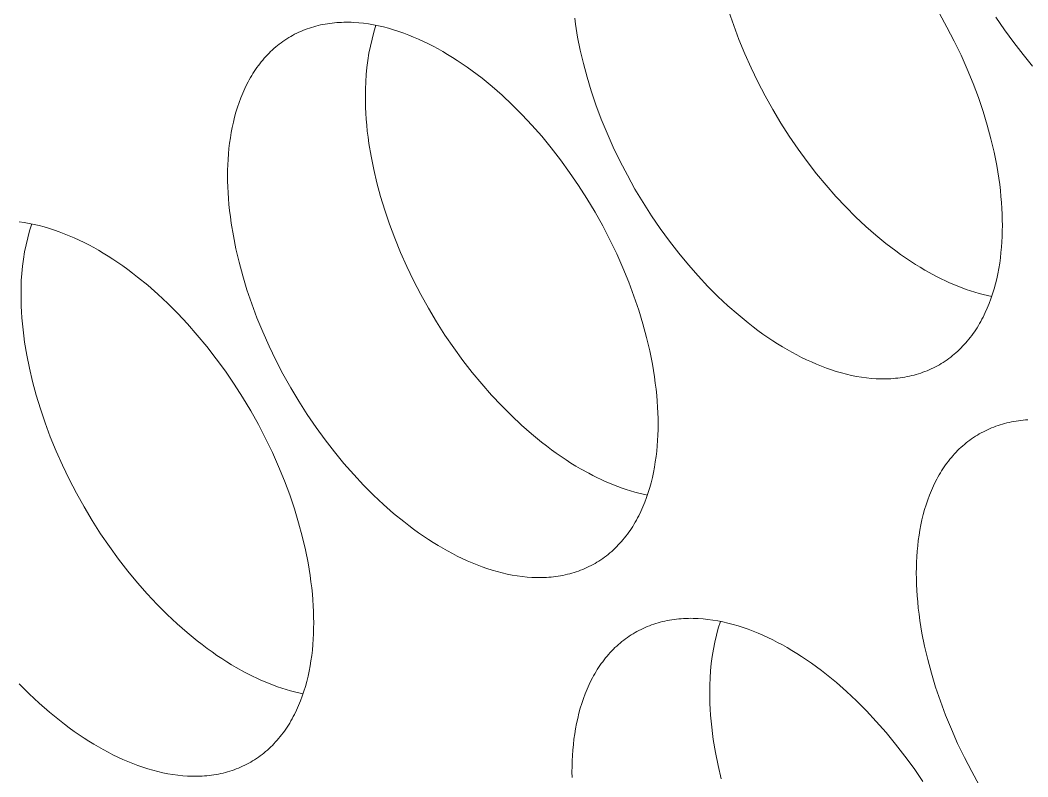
# Model space of a CAD drawing. Header units: millimetres. Extents: x 8434 to 10928, y 788 to 2545.
# Drawn here: x 10700.11 to 10717.69, y 2493.36 to 2506.56 of the extents above; entities that cross this region are included whole.
import ezdxf

# ---------------------------------------------------------------- set-up
doc = ezdxf.new("R2010")
doc.units = ezdxf.units.MM
doc.layers.add('ZANO_R', color=7, linetype='Continuous', lineweight=0)

msp = doc.modelspace()

# ---------------------------------------------------------------- linework, layer by layer
at = {"layer": 'ZANO_R'}
for p, q in [((10712.475, 2506.713), (10712.558, 2506.469)), ((10716.144, 2506.68), (10716.277, 2506.44)), ((10705.194, 2506.436), (10705.232, 2506.448)), ((10705.232, 2506.448), (10705.271, 2506.459)), ((10705.271, 2506.459), (10705.31, 2506.469)), ((10705.31, 2506.469), (10705.35, 2506.478)), ((10705.35, 2506.478), (10705.39, 2506.486)), ((10705.39, 2506.486), (10705.43, 2506.494)), ((10705.43, 2506.494), (10705.47, 2506.5)), ((10705.47, 2506.5), (10705.511, 2506.506)), ((10705.511, 2506.506), (10705.552, 2506.512)), ((10705.552, 2506.512), (10705.593, 2506.516)), ((10705.593, 2506.516), (10705.634, 2506.519)), ((10705.634, 2506.519), (10705.676, 2506.522)), ((10705.676, 2506.522), (10705.718, 2506.524)), ((10705.718, 2506.524), (10705.76, 2506.525)), ((10705.76, 2506.525), (10705.802, 2506.526)), ((10705.802, 2506.526), (10705.844, 2506.526)), ((10705.844, 2506.526), (10705.887, 2506.525)), ((10705.887, 2506.525), (10705.93, 2506.523)), ((10705.93, 2506.523), (10706.016, 2506.517)), ((10706.016, 2506.517), (10706.102, 2506.508)), ((10706.102, 2506.508), (10706.189, 2506.496)), ((10706.189, 2506.496), (10706.276, 2506.481)), ((10706.276, 2506.481), (10706.363, 2506.464)), ((10706.318, 2506.473), (10706.282, 2506.353)), ((10706.363, 2506.464), (10706.451, 2506.443)), ((10709.799, 2506.49), (10709.784, 2506.599)), ((10709.835, 2506.267), (10709.799, 2506.49)), ((10712.558, 2506.469), (10712.649, 2506.223)), ((10717.283, 2506.391), (10717.129, 2506.616)), ((10704.796, 2506.257), (10704.83, 2506.277)), ((10704.83, 2506.277), (10704.864, 2506.297)), ((10704.864, 2506.297), (10704.899, 2506.315)), ((10704.899, 2506.315), (10704.935, 2506.333)), ((10704.935, 2506.333), (10704.971, 2506.35)), ((10704.971, 2506.35), (10705.007, 2506.367)), ((10705.007, 2506.367), (10705.043, 2506.382)), ((10705.043, 2506.382), (10705.081, 2506.397)), ((10705.081, 2506.397), (10705.118, 2506.411)), ((10705.118, 2506.411), (10705.156, 2506.424)), ((10705.156, 2506.424), (10705.194, 2506.436)), ((10706.282, 2506.353), (10706.249, 2506.231)), ((10706.451, 2506.443), (10706.539, 2506.42)), ((10706.539, 2506.42), (10706.626, 2506.395)), ((10706.626, 2506.395), (10706.714, 2506.367)), ((10706.714, 2506.367), (10706.801, 2506.336)), ((10706.801, 2506.336), (10706.888, 2506.303)), ((10706.888, 2506.303), (10706.974, 2506.268)), ((10716.277, 2506.44), (10716.404, 2506.197)), ((10717.441, 2506.173), (10717.283, 2506.391)), ((10704.57, 2506.094), (10704.601, 2506.12)), ((10704.601, 2506.12), (10704.632, 2506.145)), ((10704.632, 2506.145), (10704.664, 2506.169)), ((10704.664, 2506.169), (10704.696, 2506.192)), ((10704.696, 2506.192), (10704.729, 2506.214)), ((10704.729, 2506.214), (10704.762, 2506.236)), ((10704.762, 2506.236), (10704.796, 2506.257)), ((10706.221, 2506.109), (10706.196, 2505.985)), ((10706.249, 2506.231), (10706.221, 2506.109)), ((10706.974, 2506.268), (10707.061, 2506.231)), ((10707.061, 2506.231), (10707.147, 2506.192)), ((10707.147, 2506.192), (10707.232, 2506.15)), ((10707.232, 2506.15), (10707.316, 2506.107)), ((10707.316, 2506.107), (10707.401, 2506.061)), ((10709.881, 2506.038), (10709.835, 2506.267)), ((10712.649, 2506.223), (10712.75, 2505.977)), ((10716.404, 2506.197), (10716.522, 2505.952)), ((10717.604, 2505.962), (10717.441, 2506.173)), ((10704.369, 2505.897), (10704.396, 2505.927)), ((10704.396, 2505.927), (10704.424, 2505.957)), ((10704.424, 2505.957), (10704.452, 2505.986)), ((10704.452, 2505.986), (10704.48, 2506.014)), ((10704.48, 2506.014), (10704.51, 2506.041)), ((10704.51, 2506.041), (10704.539, 2506.068)), ((10704.539, 2506.068), (10704.57, 2506.094)), ((10706.196, 2505.985), (10706.175, 2505.861)), ((10707.401, 2506.061), (10707.484, 2506.014)), ((10707.484, 2506.014), (10707.567, 2505.965)), ((10707.567, 2505.965), (10707.651, 2505.913)), ((10709.936, 2505.805), (10709.881, 2506.038)), ((10712.75, 2505.977), (10712.86, 2505.73)), ((10716.522, 2505.952), (10716.631, 2505.705)), ((10717.771, 2505.76), (10717.604, 2505.962)), ((10704.241, 2505.736), (10704.266, 2505.769)), ((10704.266, 2505.769), (10704.291, 2505.802)), ((10704.291, 2505.802), (10704.316, 2505.834)), ((10704.316, 2505.834), (10704.342, 2505.866)), ((10704.342, 2505.866), (10704.369, 2505.897)), ((10706.175, 2505.861), (10706.159, 2505.737)), ((10707.651, 2505.913), (10707.736, 2505.859)), ((10707.736, 2505.859), (10707.821, 2505.802)), ((10707.821, 2505.802), (10707.907, 2505.742)), ((10710, 2505.567), (10709.936, 2505.805)), ((10704.128, 2505.559), (10704.15, 2505.596)), ((10704.15, 2505.596), (10704.172, 2505.632)), ((10704.172, 2505.632), (10704.194, 2505.667)), ((10704.194, 2505.667), (10704.218, 2505.702)), ((10704.218, 2505.702), (10704.241, 2505.736)), ((10706.146, 2505.611), (10706.138, 2505.486)), ((10706.159, 2505.737), (10706.146, 2505.611)), ((10707.907, 2505.742), (10707.993, 2505.68)), ((10707.993, 2505.68), (10708.08, 2505.615)), ((10708.08, 2505.615), (10708.167, 2505.548)), ((10712.86, 2505.73), (10712.978, 2505.485)), ((10716.631, 2505.705), (10716.732, 2505.459)), ((10704.029, 2505.37), (10704.067, 2505.447)), ((10704.067, 2505.447), (10704.087, 2505.485)), ((10704.087, 2505.485), (10704.107, 2505.523)), ((10704.107, 2505.523), (10704.128, 2505.559)), ((10706.138, 2505.486), (10706.133, 2505.36)), ((10708.167, 2505.548), (10708.342, 2505.404)), ((10708.342, 2505.404), (10708.517, 2505.251)), ((10710.073, 2505.326), (10710, 2505.567)), ((10712.978, 2505.485), (10713.104, 2505.242)), ((10716.732, 2505.459), (10716.824, 2505.213)), ((10703.961, 2505.209), (10703.994, 2505.291)), ((10703.994, 2505.291), (10704.029, 2505.37)), ((10706.133, 2505.36), (10706.133, 2505.234)), ((10706.133, 2505.234), (10706.134, 2505.138)), ((10708.517, 2505.251), (10708.692, 2505.087)), ((10710.155, 2505.082), (10710.073, 2505.326)), ((10713.104, 2505.242), (10713.238, 2505.002)), ((10703.875, 2504.956), (10703.901, 2505.042)), ((10703.901, 2505.042), (10703.93, 2505.127)), ((10703.93, 2505.127), (10703.961, 2505.209)), ((10706.134, 2505.138), (10706.136, 2505.039)), ((10708.692, 2505.087), (10708.866, 2504.912)), ((10710.247, 2504.836), (10710.155, 2505.082)), ((10716.824, 2505.213), (10716.906, 2504.969)), ((10703.83, 2504.78), (10703.851, 2504.869)), ((10703.851, 2504.869), (10703.875, 2504.956)), ((10706.136, 2505.039), (10706.141, 2504.938)), ((10706.141, 2504.938), (10706.148, 2504.836)), ((10708.866, 2504.912), (10709.038, 2504.728)), ((10713.238, 2505.002), (10713.379, 2504.766)), ((10716.906, 2504.969), (10716.98, 2504.728)), ((10703.793, 2504.6), (10703.81, 2504.691)), ((10703.81, 2504.691), (10703.83, 2504.78)), ((10706.148, 2504.836), (10706.157, 2504.732)), ((10706.157, 2504.732), (10706.167, 2504.626)), ((10709.038, 2504.728), (10709.208, 2504.535)), ((10710.348, 2504.59), (10710.247, 2504.836)), ((10713.379, 2504.766), (10713.526, 2504.536)), ((10716.98, 2504.728), (10717.044, 2504.49)), ((10703.778, 2504.508), (10703.793, 2504.6)), ((10706.167, 2504.626), (10706.18, 2504.519)), ((10706.18, 2504.519), (10706.195, 2504.41)), ((10709.208, 2504.535), (10709.375, 2504.332)), ((10710.457, 2504.343), (10710.348, 2504.59)), ((10713.526, 2504.536), (10713.679, 2504.311)), ((10703.754, 2504.322), (10703.765, 2504.415)), ((10703.765, 2504.415), (10703.778, 2504.508)), ((10706.195, 2504.41), (10706.232, 2504.187)), ((10710.575, 2504.098), (10710.457, 2504.343)), ((10717.044, 2504.49), (10717.098, 2504.257)), ((10703.739, 2504.133), (10703.746, 2504.228)), ((10703.746, 2504.228), (10703.754, 2504.322)), ((10706.232, 2504.187), (10706.278, 2503.958)), ((10709.375, 2504.332), (10709.538, 2504.122)), ((10713.679, 2504.311), (10713.838, 2504.093)), ((10717.098, 2504.257), (10717.144, 2504.028)), ((10703.731, 2503.943), (10703.734, 2504.038)), ((10703.734, 2504.038), (10703.739, 2504.133)), ((10709.538, 2504.122), (10709.696, 2503.904)), ((10710.702, 2503.855), (10710.575, 2504.098)), ((10713.838, 2504.093), (10714.001, 2503.882)), ((10717.144, 2504.028), (10717.18, 2503.805)), ((10703.73, 2503.847), (10703.731, 2503.943)), ((10703.731, 2503.751), (10703.73, 2503.847)), ((10706.278, 2503.958), (10706.332, 2503.725)), ((10709.696, 2503.904), (10709.85, 2503.679)), ((10710.835, 2503.615), (10710.702, 2503.855)), ((10714.001, 2503.882), (10714.168, 2503.68)), ((10703.734, 2503.652), (10703.731, 2503.751)), ((10703.739, 2503.551), (10703.734, 2503.652)), ((10706.332, 2503.725), (10706.396, 2503.487)), ((10709.85, 2503.679), (10709.997, 2503.448)), ((10714.168, 2503.68), (10714.338, 2503.486)), ((10717.18, 2503.805), (10717.196, 2503.696)), ((10717.196, 2503.696), (10717.208, 2503.588)), ((10703.746, 2503.449), (10703.739, 2503.551)), ((10706.396, 2503.487), (10706.47, 2503.245)), ((10710.976, 2503.379), (10710.835, 2503.615)), ((10714.338, 2503.486), (10714.51, 2503.302)), ((10717.208, 2503.588), (10717.219, 2503.483)), ((10717.219, 2503.483), (10717.228, 2503.378)), ((10703.754, 2503.345), (10703.746, 2503.449)), ((10703.765, 2503.239), (10703.754, 2503.345)), ((10709.997, 2503.448), (10710.138, 2503.212)), ((10711.124, 2503.148), (10710.976, 2503.379)), ((10714.51, 2503.302), (10714.684, 2503.128)), ((10717.228, 2503.378), (10717.235, 2503.276)), ((10703.778, 2503.132), (10703.765, 2503.239)), ((10703.793, 2503.022), (10703.778, 2503.132)), ((10706.47, 2503.245), (10706.552, 2503.002)), ((10710.138, 2503.212), (10710.272, 2502.973)), ((10711.277, 2502.924), (10711.124, 2503.148)), ((10714.684, 2503.128), (10714.859, 2502.964)), ((10717.235, 2503.276), (10717.239, 2503.176)), ((10717.239, 2503.176), (10717.242, 2503.077)), ((10700.097, 2503.04), (10700.183, 2503.029)), ((10700.183, 2503.029), (10700.271, 2503.014)), ((10700.271, 2503.014), (10700.358, 2502.996)), ((10700.313, 2503.006), (10700.276, 2502.885)), ((10700.358, 2502.996), (10700.445, 2502.976)), ((10700.445, 2502.976), (10700.533, 2502.953)), ((10700.533, 2502.953), (10700.621, 2502.928)), ((10703.83, 2502.8), (10703.793, 2503.022)), ((10706.552, 2503.002), (10706.644, 2502.756)), ((10710.272, 2502.973), (10710.398, 2502.729)), ((10714.859, 2502.964), (10715.034, 2502.81)), ((10717.242, 2503.077), (10717.243, 2502.98)), ((10717.243, 2502.98), (10717.242, 2502.885)), ((10700.244, 2502.764), (10700.215, 2502.641)), ((10700.276, 2502.885), (10700.244, 2502.764)), ((10700.621, 2502.928), (10700.708, 2502.899)), ((10700.708, 2502.899), (10700.795, 2502.869)), ((10700.795, 2502.869), (10700.882, 2502.836)), ((10700.882, 2502.836), (10700.969, 2502.801)), ((10700.969, 2502.801), (10701.055, 2502.764)), ((10701.055, 2502.764), (10701.141, 2502.724)), ((10703.875, 2502.571), (10703.83, 2502.8)), ((10711.436, 2502.706), (10711.277, 2502.924)), ((10715.034, 2502.81), (10715.209, 2502.667)), ((10717.239, 2502.789), (10717.235, 2502.694)), ((10717.242, 2502.885), (10717.239, 2502.789)), ((10700.215, 2502.641), (10700.19, 2502.518)), ((10701.141, 2502.724), (10701.226, 2502.683)), ((10701.226, 2502.683), (10701.311, 2502.639)), ((10701.311, 2502.639), (10701.395, 2502.594)), ((10701.395, 2502.594), (10701.478, 2502.547)), ((10706.644, 2502.756), (10706.745, 2502.509)), ((10710.398, 2502.729), (10710.516, 2502.484)), ((10711.599, 2502.495), (10711.436, 2502.706)), ((10715.209, 2502.667), (10715.296, 2502.599)), ((10715.296, 2502.599), (10715.383, 2502.534)), ((10717.228, 2502.6), (10717.219, 2502.506)), ((10717.235, 2502.694), (10717.228, 2502.6)), ((10700.19, 2502.518), (10700.17, 2502.394)), ((10701.478, 2502.547), (10701.562, 2502.498)), ((10701.562, 2502.498), (10701.646, 2502.446)), ((10701.646, 2502.446), (10701.73, 2502.392)), ((10703.93, 2502.337), (10703.875, 2502.571)), ((10706.745, 2502.509), (10706.854, 2502.263)), ((10710.516, 2502.484), (10710.626, 2502.238)), ((10711.766, 2502.293), (10711.599, 2502.495)), ((10715.383, 2502.534), (10715.469, 2502.472)), ((10715.469, 2502.472), (10715.555, 2502.413)), ((10715.555, 2502.413), (10715.64, 2502.356)), ((10717.208, 2502.412), (10717.196, 2502.32)), ((10717.219, 2502.506), (10717.208, 2502.412)), ((10700.153, 2502.269), (10700.14, 2502.144)), ((10700.17, 2502.394), (10700.153, 2502.269)), ((10701.73, 2502.392), (10701.816, 2502.335)), ((10701.816, 2502.335), (10701.901, 2502.275)), ((10701.901, 2502.275), (10701.988, 2502.213)), ((10703.994, 2502.1), (10703.93, 2502.337)), ((10706.854, 2502.263), (10706.972, 2502.018)), ((10710.626, 2502.238), (10710.726, 2501.991)), ((10711.936, 2502.099), (10711.766, 2502.293)), ((10715.64, 2502.356), (10715.725, 2502.301)), ((10715.725, 2502.301), (10715.809, 2502.249)), ((10715.809, 2502.249), (10715.892, 2502.2)), ((10717.196, 2502.32), (10717.181, 2502.228)), ((10700.14, 2502.144), (10700.132, 2502.019)), ((10701.988, 2502.213), (10702.074, 2502.148)), ((10702.074, 2502.148), (10702.161, 2502.08)), ((10702.161, 2502.08), (10702.336, 2501.937)), ((10704.067, 2501.858), (10703.994, 2502.1)), ((10712.108, 2501.915), (10711.936, 2502.099)), ((10715.892, 2502.2), (10716.033, 2502.122)), ((10716.033, 2502.122), (10716.105, 2502.085)), ((10716.105, 2502.085), (10716.176, 2502.049)), ((10717.163, 2502.137), (10717.144, 2502.047)), ((10717.181, 2502.228), (10717.163, 2502.137)), ((10700.128, 2501.893), (10700.127, 2501.767)), ((10700.132, 2502.019), (10700.128, 2501.893)), ((10702.336, 2501.937), (10702.511, 2501.783)), ((10706.972, 2502.018), (10707.098, 2501.775)), ((10710.726, 2501.991), (10710.818, 2501.746)), ((10712.282, 2501.741), (10712.108, 2501.915)), ((10716.176, 2502.049), (10716.249, 2502.014)), ((10716.249, 2502.014), (10716.321, 2501.981)), ((10716.321, 2501.981), (10716.394, 2501.949)), ((10716.394, 2501.949), (10716.467, 2501.919)), ((10716.467, 2501.919), (10716.541, 2501.891)), ((10716.541, 2501.891), (10716.614, 2501.864)), ((10717.122, 2501.959), (10717.098, 2501.871)), ((10717.144, 2502.047), (10717.122, 2501.959)), ((10700.127, 2501.767), (10700.128, 2501.67)), ((10702.511, 2501.783), (10702.686, 2501.619)), ((10704.15, 2501.614), (10704.067, 2501.858)), ((10707.098, 2501.775), (10707.232, 2501.535)), ((10710.818, 2501.746), (10710.901, 2501.502)), ((10712.457, 2501.577), (10712.282, 2501.741)), ((10716.614, 2501.864), (10716.688, 2501.839)), ((10716.688, 2501.839), (10716.762, 2501.816)), ((10716.762, 2501.816), (10716.836, 2501.795)), ((10716.836, 2501.795), (10716.91, 2501.775)), ((10716.91, 2501.775), (10716.984, 2501.757)), ((10716.984, 2501.757), (10717.058, 2501.742)), ((10717.072, 2501.785), (10717.044, 2501.701)), ((10717.098, 2501.871), (10717.072, 2501.785)), ((10700.128, 2501.67), (10700.131, 2501.572)), ((10700.131, 2501.572), (10700.136, 2501.471)), ((10702.686, 2501.619), (10702.86, 2501.445)), ((10704.242, 2501.369), (10704.15, 2501.614)), ((10707.232, 2501.535), (10707.373, 2501.299)), ((10712.632, 2501.423), (10712.457, 2501.577)), ((10716.98, 2501.537), (10716.944, 2501.458)), ((10717.013, 2501.618), (10716.98, 2501.537)), ((10717.044, 2501.701), (10717.013, 2501.618)), ((10700.136, 2501.471), (10700.142, 2501.369)), ((10700.142, 2501.369), (10700.151, 2501.265)), ((10702.86, 2501.445), (10703.032, 2501.261)), ((10704.342, 2501.122), (10704.242, 2501.369)), ((10710.901, 2501.502), (10710.974, 2501.261)), ((10712.807, 2501.28), (10712.632, 2501.423)), ((10716.906, 2501.38), (10716.887, 2501.342)), ((10716.944, 2501.458), (10716.906, 2501.38)), ((10700.151, 2501.265), (10700.162, 2501.159)), ((10703.032, 2501.261), (10703.202, 2501.067)), ((10707.373, 2501.299), (10707.521, 2501.068)), ((10710.974, 2501.261), (10711.038, 2501.023)), ((10712.894, 2501.212), (10712.807, 2501.28)), ((10712.98, 2501.147), (10712.894, 2501.212)), ((10716.802, 2501.196), (10716.779, 2501.161)), ((10716.824, 2501.232), (10716.802, 2501.196)), ((10716.845, 2501.268), (10716.824, 2501.232)), ((10716.866, 2501.305), (10716.845, 2501.268)), ((10716.887, 2501.342), (10716.866, 2501.305)), ((10700.162, 2501.159), (10700.175, 2501.051)), ((10700.175, 2501.051), (10700.19, 2500.942)), ((10703.202, 2501.067), (10703.369, 2500.865)), ((10704.452, 2500.876), (10704.342, 2501.122)), ((10707.521, 2501.068), (10707.674, 2500.843)), ((10711.038, 2501.023), (10711.093, 2500.789)), ((10713.067, 2501.085), (10712.98, 2501.147)), ((10713.152, 2501.025), (10713.067, 2501.085)), ((10713.238, 2500.968), (10713.152, 2501.025)), ((10716.683, 2501.026), (10716.657, 2500.993)), ((10716.708, 2501.058), (10716.683, 2501.026)), ((10716.732, 2501.092), (10716.708, 2501.058)), ((10716.756, 2501.126), (10716.732, 2501.092)), ((10716.779, 2501.161), (10716.756, 2501.126)), ((10700.19, 2500.942), (10700.226, 2500.719)), ((10703.369, 2500.865), (10703.532, 2500.655)), ((10704.57, 2500.631), (10704.452, 2500.876)), ((10707.674, 2500.843), (10707.832, 2500.625)), ((10713.322, 2500.914), (10713.238, 2500.968)), ((10713.406, 2500.862), (10713.322, 2500.914)), ((10713.49, 2500.813), (10713.406, 2500.862)), ((10716.522, 2500.842), (10716.493, 2500.814)), ((10716.55, 2500.871), (10716.522, 2500.842)), ((10716.578, 2500.901), (10716.55, 2500.871)), ((10716.605, 2500.931), (10716.578, 2500.901)), ((10716.631, 2500.962), (10716.605, 2500.931)), ((10716.657, 2500.993), (10716.631, 2500.962)), ((10700.226, 2500.719), (10700.272, 2500.491)), ((10703.532, 2500.655), (10703.691, 2500.437)), ((10711.093, 2500.789), (10711.138, 2500.561)), ((10713.573, 2500.766), (10713.49, 2500.813)), ((10713.657, 2500.721), (10713.573, 2500.766)), ((10713.742, 2500.677), (10713.657, 2500.721)), ((10713.827, 2500.636), (10713.742, 2500.677)), ((10716.31, 2500.659), (10716.278, 2500.636)), ((10716.342, 2500.683), (10716.31, 2500.659)), ((10716.373, 2500.708), (10716.342, 2500.683)), ((10716.404, 2500.733), (10716.373, 2500.708)), ((10716.434, 2500.759), (10716.404, 2500.733)), ((10716.464, 2500.786), (10716.434, 2500.759)), ((10716.493, 2500.814), (10716.464, 2500.786)), ((10700.272, 2500.491), (10700.327, 2500.257)), ((10704.696, 2500.388), (10704.57, 2500.631)), ((10707.832, 2500.625), (10707.996, 2500.415)), ((10711.138, 2500.561), (10711.175, 2500.338)), ((10713.913, 2500.597), (10713.827, 2500.636)), ((10713.999, 2500.559), (10713.913, 2500.597)), ((10714.086, 2500.524), (10713.999, 2500.559)), ((10714.173, 2500.491), (10714.086, 2500.524)), ((10714.26, 2500.461), (10714.173, 2500.491)), ((10716.003, 2500.477), (10715.967, 2500.461)), ((10716.039, 2500.494), (10716.003, 2500.477)), ((10716.074, 2500.512), (10716.039, 2500.494)), ((10716.109, 2500.531), (10716.074, 2500.512)), ((10716.144, 2500.55), (10716.109, 2500.531)), ((10716.178, 2500.57), (10716.144, 2500.55)), ((10716.212, 2500.591), (10716.178, 2500.57)), ((10716.245, 2500.613), (10716.212, 2500.591)), ((10716.278, 2500.636), (10716.245, 2500.613)), ((10703.691, 2500.437), (10703.844, 2500.212)), ((10704.83, 2500.148), (10704.696, 2500.388)), ((10707.996, 2500.415), (10708.162, 2500.213)), ((10711.175, 2500.338), (10711.19, 2500.229)), ((10714.347, 2500.433), (10714.26, 2500.461)), ((10714.435, 2500.407), (10714.347, 2500.433)), ((10714.523, 2500.384), (10714.435, 2500.407)), ((10714.61, 2500.364), (10714.523, 2500.384)), ((10714.697, 2500.346), (10714.61, 2500.364)), ((10714.785, 2500.332), (10714.697, 2500.346)), ((10714.871, 2500.32), (10714.785, 2500.332)), ((10714.958, 2500.311), (10714.871, 2500.32)), ((10715.044, 2500.305), (10714.958, 2500.311)), ((10715.086, 2500.303), (10715.044, 2500.305)), ((10715.129, 2500.302), (10715.086, 2500.303)), ((10715.171, 2500.302), (10715.129, 2500.302)), ((10715.214, 2500.302), (10715.171, 2500.302)), ((10715.256, 2500.303), (10715.214, 2500.302)), ((10715.298, 2500.305), (10715.256, 2500.303)), ((10715.339, 2500.308), (10715.298, 2500.305)), ((10715.381, 2500.312), (10715.339, 2500.308)), ((10715.422, 2500.316), (10715.381, 2500.312)), ((10715.463, 2500.321), (10715.422, 2500.316)), ((10715.503, 2500.327), (10715.463, 2500.321)), ((10715.544, 2500.334), (10715.503, 2500.327)), ((10715.584, 2500.341), (10715.544, 2500.334)), ((10715.624, 2500.35), (10715.584, 2500.341)), ((10715.663, 2500.359), (10715.624, 2500.35)), ((10715.702, 2500.369), (10715.663, 2500.359)), ((10715.741, 2500.38), (10715.702, 2500.369)), ((10715.78, 2500.391), (10715.741, 2500.38)), ((10715.818, 2500.403), (10715.78, 2500.391)), ((10715.856, 2500.417), (10715.818, 2500.403)), ((10715.893, 2500.431), (10715.856, 2500.417)), ((10715.93, 2500.445), (10715.893, 2500.431)), ((10715.967, 2500.461), (10715.93, 2500.445)), ((10700.327, 2500.257), (10700.391, 2500.019)), ((10703.844, 2500.212), (10703.992, 2499.981)), ((10704.971, 2499.912), (10704.83, 2500.148)), ((10708.162, 2500.213), (10708.332, 2500.019)), ((10711.19, 2500.229), (10711.203, 2500.121)), ((10711.203, 2500.121), (10711.214, 2500.015)), ((10700.391, 2500.019), (10700.464, 2499.778)), ((10703.992, 2499.981), (10704.133, 2499.745)), ((10708.332, 2500.019), (10708.505, 2499.835)), ((10711.214, 2500.015), (10711.222, 2499.911)), ((10700.464, 2499.778), (10700.547, 2499.534)), ((10705.118, 2499.681), (10704.971, 2499.912)), ((10708.505, 2499.835), (10708.679, 2499.661)), ((10711.222, 2499.911), (10711.229, 2499.809)), ((10711.229, 2499.809), (10711.234, 2499.708)), ((10704.133, 2499.745), (10704.266, 2499.505)), ((10705.272, 2499.456), (10705.118, 2499.681)), ((10708.679, 2499.661), (10708.854, 2499.497)), ((10711.234, 2499.708), (10711.237, 2499.61)), ((10711.237, 2499.61), (10711.238, 2499.513)), ((10700.547, 2499.534), (10700.638, 2499.289)), ((10704.266, 2499.505), (10704.392, 2499.262)), ((10705.43, 2499.238), (10705.272, 2499.456)), ((10708.854, 2499.497), (10709.029, 2499.343)), ((10711.238, 2499.513), (10711.237, 2499.417)), ((10716.982, 2499.416), (10717.018, 2499.432)), ((10717.018, 2499.432), (10717.055, 2499.447)), ((10717.055, 2499.447), (10717.092, 2499.462)), ((10717.092, 2499.462), (10717.13, 2499.476)), ((10717.13, 2499.476), (10717.167, 2499.489)), ((10717.167, 2499.489), (10717.206, 2499.502)), ((10717.206, 2499.502), (10717.244, 2499.513)), ((10717.244, 2499.513), (10717.283, 2499.524)), ((10717.283, 2499.524), (10717.322, 2499.534)), ((10717.322, 2499.534), (10717.362, 2499.543)), ((10717.362, 2499.543), (10717.401, 2499.551)), ((10717.401, 2499.551), (10717.441, 2499.559)), ((10717.441, 2499.559), (10717.482, 2499.566)), ((10717.482, 2499.566), (10717.522, 2499.572)), ((10717.522, 2499.572), (10717.563, 2499.577)), ((10717.563, 2499.577), (10717.605, 2499.581)), ((10717.605, 2499.581), (10717.646, 2499.585)), ((10717.646, 2499.585), (10717.688, 2499.587)), ((10700.638, 2499.289), (10700.739, 2499.042)), ((10704.392, 2499.262), (10704.511, 2499.017)), ((10709.029, 2499.343), (10709.203, 2499.2)), ((10711.234, 2499.322), (10711.229, 2499.227)), ((10711.237, 2499.417), (10711.234, 2499.322)), ((10716.675, 2499.234), (10716.707, 2499.257)), ((10716.707, 2499.257), (10716.74, 2499.279)), ((10716.74, 2499.279), (10716.773, 2499.301)), ((10716.773, 2499.301), (10716.807, 2499.322)), ((10716.807, 2499.322), (10716.841, 2499.342)), ((10716.841, 2499.342), (10716.876, 2499.362)), ((10716.876, 2499.362), (10716.911, 2499.38)), ((10716.911, 2499.38), (10716.946, 2499.398)), ((10716.946, 2499.398), (10716.982, 2499.416)), ((10705.593, 2499.028), (10705.43, 2499.238)), ((10709.203, 2499.2), (10709.29, 2499.132)), ((10709.29, 2499.132), (10709.377, 2499.067)), ((10709.377, 2499.067), (10709.463, 2499.005)), ((10711.222, 2499.132), (10711.214, 2499.038)), ((10711.229, 2499.227), (10711.222, 2499.132)), ((10716.463, 2499.051), (10716.492, 2499.079)), ((10716.492, 2499.079), (10716.521, 2499.106)), ((10716.521, 2499.106), (10716.551, 2499.133)), ((10716.551, 2499.133), (10716.581, 2499.16)), ((10716.581, 2499.16), (10716.612, 2499.185)), ((10716.612, 2499.185), (10716.643, 2499.21)), ((10716.643, 2499.21), (10716.675, 2499.234)), ((10700.739, 2499.042), (10700.849, 2498.796)), ((10704.511, 2499.017), (10704.62, 2498.771)), ((10705.76, 2498.825), (10705.593, 2499.028)), ((10709.463, 2499.005), (10709.549, 2498.945)), ((10709.549, 2498.945), (10709.634, 2498.888)), ((10711.203, 2498.945), (10711.19, 2498.852)), ((10711.214, 2499.038), (10711.203, 2498.945)), ((10716.302, 2498.867), (10716.328, 2498.899)), ((10716.328, 2498.899), (10716.354, 2498.931)), ((10716.354, 2498.931), (10716.38, 2498.962)), ((10716.38, 2498.962), (10716.407, 2498.992)), ((10716.407, 2498.992), (10716.435, 2499.022)), ((10716.435, 2499.022), (10716.463, 2499.051)), ((10700.849, 2498.796), (10700.967, 2498.551)), ((10704.62, 2498.771), (10704.721, 2498.524)), ((10705.93, 2498.632), (10705.76, 2498.825)), ((10709.634, 2498.888), (10709.719, 2498.834)), ((10709.719, 2498.834), (10709.803, 2498.782)), ((10709.803, 2498.782), (10709.886, 2498.733)), ((10709.886, 2498.733), (10710.028, 2498.655)), ((10711.175, 2498.76), (10711.158, 2498.67)), ((10711.19, 2498.852), (10711.175, 2498.76)), ((10716.183, 2498.697), (10716.206, 2498.732)), ((10716.206, 2498.732), (10716.229, 2498.767)), ((10716.229, 2498.767), (10716.253, 2498.801)), ((10716.253, 2498.801), (10716.277, 2498.834)), ((10716.277, 2498.834), (10716.302, 2498.867)), ((10700.967, 2498.551), (10701.093, 2498.307)), ((10706.102, 2498.448), (10705.93, 2498.632)), ((10710.028, 2498.655), (10710.099, 2498.617)), ((10710.099, 2498.617), (10710.171, 2498.581)), ((10710.171, 2498.581), (10710.243, 2498.547)), ((10710.243, 2498.547), (10710.316, 2498.514)), ((10711.138, 2498.58), (10711.117, 2498.491)), ((10711.158, 2498.67), (10711.138, 2498.58)), ((10716.079, 2498.512), (10716.098, 2498.55)), ((10716.098, 2498.55), (10716.119, 2498.588)), ((10716.119, 2498.588), (10716.14, 2498.625)), ((10716.14, 2498.625), (10716.161, 2498.661)), ((10716.161, 2498.661), (10716.183, 2498.697)), ((10704.721, 2498.524), (10704.813, 2498.278)), ((10706.276, 2498.274), (10706.102, 2498.448)), ((10710.316, 2498.514), (10710.388, 2498.482)), ((10710.388, 2498.482), (10710.462, 2498.452)), ((10710.462, 2498.452), (10710.535, 2498.424)), ((10710.535, 2498.424), (10710.609, 2498.397)), ((10710.609, 2498.397), (10710.682, 2498.372)), ((10710.682, 2498.372), (10710.756, 2498.349)), ((10711.093, 2498.404), (10711.067, 2498.318)), ((10711.117, 2498.491), (10711.093, 2498.404)), ((10716.005, 2498.356), (10716.041, 2498.435)), ((10716.041, 2498.435), (10716.079, 2498.512)), ((10701.093, 2498.307), (10701.227, 2498.068)), ((10704.813, 2498.278), (10704.895, 2498.034)), ((10706.451, 2498.109), (10706.276, 2498.274)), ((10710.756, 2498.349), (10710.83, 2498.327)), ((10710.83, 2498.327), (10710.904, 2498.308)), ((10710.904, 2498.308), (10710.978, 2498.29)), ((10710.978, 2498.29), (10711.052, 2498.274)), ((10711.038, 2498.234), (10711.007, 2498.151)), ((10711.067, 2498.318), (10711.038, 2498.234)), ((10715.913, 2498.107), (10715.942, 2498.192)), ((10715.942, 2498.192), (10715.972, 2498.274)), ((10715.972, 2498.274), (10716.005, 2498.356)), ((10701.227, 2498.068), (10701.368, 2497.832)), ((10704.895, 2498.034), (10704.968, 2497.793)), ((10706.626, 2497.956), (10706.451, 2498.109)), ((10710.974, 2498.07), (10710.939, 2497.99)), ((10711.007, 2498.151), (10710.974, 2498.07)), ((10715.863, 2497.934), (10715.887, 2498.021)), ((10715.887, 2498.021), (10715.913, 2498.107)), ((10706.801, 2497.813), (10706.626, 2497.956)), ((10710.861, 2497.838), (10710.84, 2497.801)), ((10710.881, 2497.875), (10710.861, 2497.838)), ((10710.901, 2497.913), (10710.881, 2497.875)), ((10710.939, 2497.99), (10710.901, 2497.913)), ((10715.822, 2497.756), (10715.841, 2497.845)), ((10715.841, 2497.845), (10715.863, 2497.934)), ((10701.368, 2497.832), (10701.515, 2497.601)), ((10704.968, 2497.793), (10705.032, 2497.555)), ((10706.888, 2497.745), (10706.801, 2497.813)), ((10706.975, 2497.68), (10706.888, 2497.745)), ((10707.061, 2497.618), (10706.975, 2497.68)), ((10710.774, 2497.693), (10710.75, 2497.659)), ((10710.796, 2497.729), (10710.774, 2497.693)), ((10710.818, 2497.764), (10710.796, 2497.729)), ((10710.84, 2497.801), (10710.818, 2497.764)), ((10715.79, 2497.573), (10715.805, 2497.665)), ((10715.805, 2497.665), (10715.822, 2497.756)), ((10701.515, 2497.601), (10701.668, 2497.376)), ((10705.032, 2497.555), (10705.087, 2497.322)), ((10707.147, 2497.558), (10707.061, 2497.618)), ((10707.232, 2497.501), (10707.147, 2497.558)), ((10707.317, 2497.447), (10707.232, 2497.501)), ((10710.626, 2497.494), (10710.599, 2497.464)), ((10710.652, 2497.526), (10710.626, 2497.494)), ((10710.677, 2497.558), (10710.652, 2497.526)), ((10710.702, 2497.591), (10710.677, 2497.558)), ((10710.727, 2497.625), (10710.702, 2497.591)), ((10710.75, 2497.659), (10710.727, 2497.625)), ((10715.777, 2497.48), (10715.79, 2497.573)), ((10701.668, 2497.376), (10701.827, 2497.158)), ((10705.087, 2497.322), (10705.133, 2497.093)), ((10707.401, 2497.395), (10707.317, 2497.447)), ((10707.484, 2497.346), (10707.401, 2497.395)), ((10707.567, 2497.299), (10707.484, 2497.346)), ((10710.458, 2497.319), (10710.429, 2497.292)), ((10710.488, 2497.346), (10710.458, 2497.319)), ((10710.516, 2497.375), (10710.488, 2497.346)), ((10710.544, 2497.404), (10710.516, 2497.375)), ((10710.572, 2497.433), (10710.544, 2497.404)), ((10710.599, 2497.464), (10710.572, 2497.433)), ((10715.757, 2497.293), (10715.766, 2497.387)), ((10715.766, 2497.387), (10715.777, 2497.48)), ((10701.827, 2497.158), (10701.99, 2496.948)), ((10707.651, 2497.254), (10707.567, 2497.299)), ((10707.736, 2497.21), (10707.651, 2497.254)), ((10707.821, 2497.169), (10707.736, 2497.21)), ((10707.907, 2497.129), (10707.821, 2497.169)), ((10710.239, 2497.146), (10710.206, 2497.124)), ((10710.272, 2497.168), (10710.239, 2497.146)), ((10710.304, 2497.192), (10710.272, 2497.168)), ((10710.336, 2497.216), (10710.304, 2497.192)), ((10710.367, 2497.24), (10710.336, 2497.216)), ((10710.398, 2497.266), (10710.367, 2497.24)), ((10710.429, 2497.292), (10710.398, 2497.266)), ((10715.746, 2497.103), (10715.75, 2497.198)), ((10715.75, 2497.198), (10715.757, 2497.293)), ((10705.133, 2497.093), (10705.169, 2496.87)), ((10707.993, 2497.092), (10707.907, 2497.129)), ((10708.08, 2497.057), (10707.993, 2497.092)), ((10708.167, 2497.024), (10708.08, 2497.057)), ((10708.254, 2496.993), (10708.167, 2497.024)), ((10708.342, 2496.965), (10708.254, 2496.993)), ((10708.429, 2496.94), (10708.342, 2496.965)), ((10709.887, 2496.963), (10709.85, 2496.949)), ((10709.924, 2496.978), (10709.887, 2496.963)), ((10709.961, 2496.993), (10709.924, 2496.978)), ((10709.997, 2497.01), (10709.961, 2496.993)), ((10710.033, 2497.027), (10709.997, 2497.01)), ((10710.069, 2497.045), (10710.033, 2497.027)), ((10710.104, 2497.063), (10710.069, 2497.045)), ((10710.138, 2497.083), (10710.104, 2497.063)), ((10710.172, 2497.103), (10710.138, 2497.083)), ((10710.206, 2497.124), (10710.172, 2497.103)), ((10715.742, 2496.912), (10715.743, 2497.008)), ((10715.743, 2497.008), (10715.746, 2497.103)), ((10701.99, 2496.948), (10702.157, 2496.745)), ((10705.169, 2496.87), (10705.184, 2496.761)), ((10708.517, 2496.917), (10708.429, 2496.94)), ((10708.604, 2496.897), (10708.517, 2496.917)), ((10708.692, 2496.879), (10708.604, 2496.897)), ((10708.779, 2496.864), (10708.692, 2496.879)), ((10708.866, 2496.852), (10708.779, 2496.864)), ((10708.952, 2496.844), (10708.866, 2496.852)), ((10709.038, 2496.838), (10708.952, 2496.844)), ((10709.081, 2496.836), (10709.038, 2496.838)), ((10709.123, 2496.835), (10709.081, 2496.836)), ((10709.166, 2496.834), (10709.123, 2496.835)), ((10709.208, 2496.835), (10709.166, 2496.834)), ((10709.25, 2496.836), (10709.208, 2496.835)), ((10709.292, 2496.838), (10709.25, 2496.836)), ((10709.334, 2496.841), (10709.292, 2496.838)), ((10709.375, 2496.844), (10709.334, 2496.841)), ((10709.416, 2496.849), (10709.375, 2496.844)), ((10709.457, 2496.854), (10709.416, 2496.849)), ((10709.498, 2496.86), (10709.457, 2496.854)), ((10709.538, 2496.866), (10709.498, 2496.86)), ((10709.578, 2496.874), (10709.538, 2496.866)), ((10709.618, 2496.882), (10709.578, 2496.874)), ((10709.658, 2496.892), (10709.618, 2496.882)), ((10709.697, 2496.901), (10709.658, 2496.892)), ((10709.736, 2496.912), (10709.697, 2496.901)), ((10709.774, 2496.924), (10709.736, 2496.912)), ((10709.812, 2496.936), (10709.774, 2496.924)), ((10709.85, 2496.949), (10709.812, 2496.936)), ((10715.743, 2496.816), (10715.742, 2496.912)), ((10715.746, 2496.717), (10715.743, 2496.816)), ((10702.157, 2496.745), (10702.327, 2496.552)), ((10705.184, 2496.761), (10705.197, 2496.654)), ((10705.197, 2496.654), (10705.208, 2496.548)), ((10715.75, 2496.616), (10715.746, 2496.717)), ((10715.757, 2496.514), (10715.75, 2496.616)), ((10702.327, 2496.552), (10702.499, 2496.368)), ((10705.208, 2496.548), (10705.217, 2496.444)), ((10705.217, 2496.444), (10705.224, 2496.342)), ((10715.766, 2496.41), (10715.757, 2496.514)), ((10702.499, 2496.368), (10702.673, 2496.193)), ((10705.224, 2496.342), (10705.228, 2496.241)), ((10715.777, 2496.304), (10715.766, 2496.41)), ((10715.79, 2496.197), (10715.777, 2496.304)), ((10702.673, 2496.193), (10702.848, 2496.029)), ((10705.228, 2496.241), (10705.231, 2496.142)), ((10705.231, 2496.142), (10705.232, 2496.046)), ((10711.356, 2496.076), (10711.396, 2496.084)), ((10711.396, 2496.084), (10711.436, 2496.092)), ((10711.436, 2496.092), (10711.476, 2496.098)), ((10711.476, 2496.098), (10711.517, 2496.104)), ((10711.517, 2496.104), (10711.558, 2496.109)), ((10711.558, 2496.109), (10711.599, 2496.114)), ((10711.599, 2496.114), (10711.64, 2496.117)), ((10711.64, 2496.117), (10711.682, 2496.12)), ((10711.682, 2496.12), (10711.724, 2496.122)), ((10711.724, 2496.122), (10711.766, 2496.123)), ((10711.766, 2496.123), (10711.808, 2496.124)), ((10711.808, 2496.124), (10711.851, 2496.123)), ((10711.851, 2496.123), (10711.893, 2496.122)), ((10711.893, 2496.122), (10711.936, 2496.12)), ((10711.936, 2496.12), (10712.022, 2496.114)), ((10712.022, 2496.114), (10712.108, 2496.106)), ((10712.108, 2496.106), (10712.195, 2496.094)), ((10712.195, 2496.094), (10712.282, 2496.079)), ((10712.282, 2496.079), (10712.37, 2496.061)), ((10715.805, 2496.088), (10715.79, 2496.197)), ((10715.841, 2495.865), (10715.805, 2496.088)), ((10702.848, 2496.029), (10703.023, 2495.876)), ((10705.231, 2495.95), (10705.228, 2495.855)), ((10705.232, 2496.046), (10705.231, 2495.95)), ((10710.87, 2495.895), (10710.905, 2495.913)), ((10710.905, 2495.913), (10710.941, 2495.931)), ((10710.941, 2495.931), (10710.977, 2495.948)), ((10710.977, 2495.948), (10711.013, 2495.965)), ((10711.013, 2495.965), (10711.05, 2495.98)), ((10711.05, 2495.98), (10711.087, 2495.995)), ((10711.087, 2495.995), (10711.124, 2496.009)), ((10711.124, 2496.009), (10711.162, 2496.022)), ((10711.162, 2496.022), (10711.2, 2496.034)), ((10711.2, 2496.034), (10711.238, 2496.046)), ((10711.238, 2496.046), (10711.277, 2496.057)), ((10711.277, 2496.057), (10711.317, 2496.066)), ((10711.317, 2496.066), (10711.356, 2496.076)), ((10712.288, 2495.95), (10712.255, 2495.829)), ((10712.324, 2496.071), (10712.288, 2495.95)), ((10712.37, 2496.061), (10712.457, 2496.041)), ((10712.457, 2496.041), (10712.545, 2496.018)), ((10712.545, 2496.018), (10712.632, 2495.993)), ((10712.632, 2495.993), (10712.72, 2495.965)), ((10712.72, 2495.965), (10712.807, 2495.934)), ((10712.807, 2495.934), (10712.894, 2495.901)), ((10703.023, 2495.876), (10703.198, 2495.732)), ((10703.198, 2495.732), (10703.285, 2495.665)), ((10705.224, 2495.76), (10705.217, 2495.665)), ((10705.228, 2495.855), (10705.224, 2495.76)), ((10710.607, 2495.718), (10710.638, 2495.742)), ((10710.638, 2495.742), (10710.67, 2495.766)), ((10710.67, 2495.766), (10710.702, 2495.79)), ((10710.702, 2495.79), (10710.735, 2495.812)), ((10710.735, 2495.812), (10710.768, 2495.834)), ((10710.768, 2495.834), (10710.802, 2495.855)), ((10710.802, 2495.855), (10710.836, 2495.875)), ((10710.836, 2495.875), (10710.87, 2495.895)), ((10712.255, 2495.829), (10712.227, 2495.706)), ((10712.894, 2495.901), (10712.981, 2495.866)), ((10712.981, 2495.866), (10713.067, 2495.829)), ((10713.067, 2495.829), (10713.153, 2495.789)), ((10713.153, 2495.789), (10713.238, 2495.748)), ((10713.238, 2495.748), (10713.323, 2495.704)), ((10715.887, 2495.636), (10715.841, 2495.865)), ((10703.285, 2495.665), (10703.372, 2495.6)), ((10703.372, 2495.6), (10703.458, 2495.538)), ((10705.208, 2495.571), (10705.197, 2495.478)), ((10705.217, 2495.665), (10705.208, 2495.571)), ((10710.402, 2495.525), (10710.43, 2495.554)), ((10710.43, 2495.554), (10710.458, 2495.583)), ((10710.458, 2495.583), (10710.486, 2495.612)), ((10710.486, 2495.612), (10710.516, 2495.639)), ((10710.516, 2495.639), (10710.546, 2495.666)), ((10710.546, 2495.666), (10710.576, 2495.692)), ((10710.576, 2495.692), (10710.607, 2495.718)), ((10712.202, 2495.583), (10712.181, 2495.459)), ((10712.227, 2495.706), (10712.202, 2495.583)), ((10713.323, 2495.704), (10713.407, 2495.659)), ((10713.407, 2495.659), (10713.49, 2495.612)), ((10713.49, 2495.612), (10713.573, 2495.563)), ((10713.573, 2495.563), (10713.657, 2495.511)), ((10715.942, 2495.403), (10715.887, 2495.636)), ((10703.458, 2495.538), (10703.544, 2495.478)), ((10703.544, 2495.478), (10703.629, 2495.421)), ((10703.629, 2495.421), (10703.714, 2495.367)), ((10705.184, 2495.385), (10705.169, 2495.293)), ((10705.197, 2495.478), (10705.184, 2495.385)), ((10710.272, 2495.367), (10710.297, 2495.4)), ((10710.297, 2495.4), (10710.322, 2495.432)), ((10710.322, 2495.432), (10710.348, 2495.464)), ((10710.348, 2495.464), (10710.375, 2495.494)), ((10710.375, 2495.494), (10710.402, 2495.525)), ((10712.181, 2495.459), (10712.165, 2495.334)), ((10713.657, 2495.511), (10713.742, 2495.457)), ((10713.742, 2495.457), (10713.827, 2495.4)), ((10713.827, 2495.4), (10713.913, 2495.34)), ((10716.006, 2495.165), (10715.942, 2495.403)), ((10703.714, 2495.367), (10703.798, 2495.315)), ((10703.798, 2495.315), (10703.881, 2495.266)), ((10703.881, 2495.266), (10704.022, 2495.187)), ((10705.152, 2495.202), (10705.133, 2495.113)), ((10705.169, 2495.293), (10705.152, 2495.202)), ((10710.156, 2495.194), (10710.178, 2495.229)), ((10710.178, 2495.229), (10710.2, 2495.265)), ((10710.2, 2495.265), (10710.224, 2495.299)), ((10710.224, 2495.299), (10710.247, 2495.333)), ((10710.247, 2495.333), (10710.272, 2495.367)), ((10712.152, 2495.209), (10712.144, 2495.084)), ((10712.165, 2495.334), (10712.152, 2495.209)), ((10713.913, 2495.34), (10713.999, 2495.278)), ((10713.999, 2495.278), (10714.086, 2495.213)), ((10714.086, 2495.213), (10714.173, 2495.145)), ((10704.022, 2495.187), (10704.093, 2495.15)), ((10704.093, 2495.15), (10704.165, 2495.114)), ((10704.165, 2495.114), (10704.237, 2495.079)), ((10704.237, 2495.079), (10704.31, 2495.046)), ((10704.31, 2495.046), (10704.383, 2495.015)), ((10705.111, 2495.024), (10705.087, 2494.937)), ((10705.133, 2495.113), (10705.111, 2495.024)), ((10710.035, 2494.968), (10710.073, 2495.045)), ((10710.073, 2495.045), (10710.093, 2495.083)), ((10710.093, 2495.083), (10710.113, 2495.12)), ((10710.113, 2495.12), (10710.134, 2495.157)), ((10710.134, 2495.157), (10710.156, 2495.194)), ((10712.144, 2495.084), (10712.139, 2494.958)), ((10714.173, 2495.145), (10714.348, 2495.002)), ((10716.079, 2494.924), (10716.006, 2495.165)), ((10700.271, 2494.806), (10700.097, 2494.981)), ((10704.383, 2495.015), (10704.456, 2494.985)), ((10704.456, 2494.985), (10704.529, 2494.956)), ((10704.529, 2494.956), (10704.603, 2494.93)), ((10704.603, 2494.93), (10704.677, 2494.905)), ((10704.677, 2494.905), (10704.751, 2494.881)), ((10704.751, 2494.881), (10704.825, 2494.86)), ((10704.825, 2494.86), (10704.899, 2494.84)), ((10705.061, 2494.851), (10705.033, 2494.766)), ((10705.087, 2494.937), (10705.061, 2494.851)), ((10709.967, 2494.807), (10710, 2494.888)), ((10710, 2494.888), (10710.035, 2494.968)), ((10712.139, 2494.958), (10712.139, 2494.832)), ((10714.348, 2495.002), (10714.523, 2494.849)), ((10714.523, 2494.849), (10714.698, 2494.684)), ((10716.161, 2494.68), (10716.079, 2494.924)), ((10700.446, 2494.642), (10700.271, 2494.806)), ((10704.899, 2494.84), (10704.973, 2494.823)), ((10705.002, 2494.684), (10704.969, 2494.602)), ((10704.973, 2494.823), (10705.047, 2494.807)), ((10705.033, 2494.766), (10705.002, 2494.684)), ((10709.907, 2494.64), (10709.936, 2494.724)), ((10709.936, 2494.724), (10709.967, 2494.807)), ((10712.139, 2494.832), (10712.14, 2494.735)), ((10712.14, 2494.735), (10712.142, 2494.637)), ((10714.698, 2494.684), (10714.872, 2494.51)), ((10716.253, 2494.434), (10716.161, 2494.68)), ((10700.621, 2494.488), (10700.446, 2494.642)), ((10704.933, 2494.523), (10704.895, 2494.446)), ((10704.969, 2494.602), (10704.933, 2494.523)), ((10709.857, 2494.467), (10709.881, 2494.554)), ((10709.881, 2494.554), (10709.907, 2494.64)), ((10712.142, 2494.637), (10712.147, 2494.536)), ((10712.147, 2494.536), (10712.154, 2494.434)), ((10714.872, 2494.51), (10715.044, 2494.326)), ((10700.796, 2494.345), (10700.621, 2494.488)), ((10700.883, 2494.278), (10700.796, 2494.345)), ((10704.834, 2494.333), (10704.813, 2494.297)), ((10704.855, 2494.37), (10704.834, 2494.333)), ((10704.876, 2494.408), (10704.855, 2494.37)), ((10704.895, 2494.446), (10704.876, 2494.408)), ((10709.816, 2494.288), (10709.836, 2494.378)), ((10709.836, 2494.378), (10709.857, 2494.467)), ((10712.154, 2494.434), (10712.163, 2494.33)), ((10712.163, 2494.33), (10712.173, 2494.224)), ((10715.044, 2494.326), (10715.214, 2494.133)), ((10716.354, 2494.187), (10716.253, 2494.434)), ((10700.969, 2494.213), (10700.883, 2494.278)), ((10701.056, 2494.15), (10700.969, 2494.213)), ((10701.141, 2494.091), (10701.056, 2494.15)), ((10704.721, 2494.157), (10704.697, 2494.124)), ((10704.745, 2494.191), (10704.721, 2494.157)), ((10704.768, 2494.226), (10704.745, 2494.191)), ((10704.791, 2494.261), (10704.768, 2494.226)), ((10704.813, 2494.297), (10704.791, 2494.261)), ((10709.784, 2494.106), (10709.799, 2494.198)), ((10709.799, 2494.198), (10709.816, 2494.288)), ((10712.173, 2494.224), (10712.186, 2494.116)), ((10716.463, 2493.941), (10716.354, 2494.187)), ((10701.227, 2494.034), (10701.141, 2494.091)), ((10701.311, 2493.979), (10701.227, 2494.034)), ((10701.395, 2493.928), (10701.311, 2493.979)), ((10704.594, 2493.996), (10704.567, 2493.966)), ((10704.62, 2494.027), (10704.594, 2493.996)), ((10704.646, 2494.059), (10704.62, 2494.027)), ((10704.672, 2494.091), (10704.646, 2494.059)), ((10704.697, 2494.124), (10704.672, 2494.091)), ((10709.76, 2493.92), (10709.771, 2494.013)), ((10709.771, 2494.013), (10709.784, 2494.106)), ((10712.186, 2494.116), (10712.201, 2494.007)), ((10712.201, 2494.007), (10712.238, 2493.784)), ((10715.214, 2494.133), (10715.381, 2493.93)), ((10701.479, 2493.879), (10701.395, 2493.928)), ((10701.562, 2493.832), (10701.479, 2493.879)), ((10701.646, 2493.786), (10701.562, 2493.832)), ((10704.393, 2493.798), (10704.362, 2493.773)), ((10704.423, 2493.825), (10704.393, 2493.798)), ((10704.453, 2493.851), (10704.423, 2493.825)), ((10704.482, 2493.879), (10704.453, 2493.851)), ((10704.511, 2493.907), (10704.482, 2493.879)), ((10704.539, 2493.936), (10704.511, 2493.907)), ((10704.567, 2493.966), (10704.539, 2493.936)), ((10709.745, 2493.731), (10709.752, 2493.826)), ((10709.752, 2493.826), (10709.76, 2493.92)), ((10715.381, 2493.93), (10715.544, 2493.72)), ((10716.582, 2493.696), (10716.463, 2493.941)), ((10701.731, 2493.743), (10701.646, 2493.786)), ((10701.816, 2493.701), (10701.731, 2493.743)), ((10701.902, 2493.662), (10701.816, 2493.701)), ((10701.988, 2493.625), (10701.902, 2493.662)), ((10702.075, 2493.589), (10701.988, 2493.625)), ((10704.167, 2493.636), (10704.133, 2493.616)), ((10704.201, 2493.657), (10704.167, 2493.636)), ((10704.234, 2493.679), (10704.201, 2493.657)), ((10704.267, 2493.701), (10704.234, 2493.679)), ((10704.299, 2493.724), (10704.267, 2493.701)), ((10704.331, 2493.748), (10704.299, 2493.724)), ((10704.362, 2493.773), (10704.331, 2493.748)), ((10709.737, 2493.541), (10709.74, 2493.636)), ((10709.74, 2493.636), (10709.745, 2493.731)), ((10712.238, 2493.784), (10712.284, 2493.556)), ((10715.544, 2493.72), (10715.702, 2493.502)), ((10716.708, 2493.453), (10716.582, 2493.696)), ((10702.162, 2493.557), (10702.075, 2493.589)), ((10702.249, 2493.526), (10702.162, 2493.557)), ((10702.336, 2493.498), (10702.249, 2493.526)), ((10702.424, 2493.473), (10702.336, 2493.498)), ((10702.511, 2493.45), (10702.424, 2493.473)), ((10702.599, 2493.429), (10702.511, 2493.45)), ((10703.73, 2493.445), (10703.691, 2493.434)), ((10703.768, 2493.456), (10703.73, 2493.445)), ((10703.807, 2493.469), (10703.768, 2493.456)), ((10703.844, 2493.482), (10703.807, 2493.469)), ((10703.882, 2493.496), (10703.844, 2493.482)), ((10703.919, 2493.511), (10703.882, 2493.496)), ((10703.956, 2493.526), (10703.919, 2493.511)), ((10703.992, 2493.542), (10703.956, 2493.526)), ((10704.028, 2493.56), (10703.992, 2493.542)), ((10704.063, 2493.578), (10704.028, 2493.56)), ((10704.098, 2493.596), (10704.063, 2493.578)), ((10704.133, 2493.616), (10704.098, 2493.596)), ((10709.736, 2493.445), (10709.737, 2493.541)), ((10709.737, 2493.348), (10709.736, 2493.445)), ((10712.284, 2493.556), (10712.338, 2493.322)), ((10715.702, 2493.502), (10715.856, 2493.277)), ((10716.841, 2493.213), (10716.708, 2493.453)), ((10702.686, 2493.412), (10702.599, 2493.429)), ((10702.773, 2493.397), (10702.686, 2493.412)), ((10702.86, 2493.385), (10702.773, 2493.397)), ((10702.947, 2493.376), (10702.86, 2493.385)), ((10703.033, 2493.37), (10702.947, 2493.376)), ((10703.075, 2493.368), (10703.033, 2493.37)), ((10703.118, 2493.367), (10703.075, 2493.368)), ((10703.16, 2493.367), (10703.118, 2493.367)), ((10703.203, 2493.367), (10703.16, 2493.367)), ((10703.245, 2493.369), (10703.203, 2493.367)), ((10703.286, 2493.371), (10703.245, 2493.369)), ((10703.328, 2493.373), (10703.286, 2493.371)), ((10703.369, 2493.377), (10703.328, 2493.373)), ((10703.411, 2493.381), (10703.369, 2493.377)), ((10703.452, 2493.386), (10703.411, 2493.381)), ((10703.492, 2493.392), (10703.452, 2493.386)), ((10703.533, 2493.399), (10703.492, 2493.392)), ((10703.573, 2493.407), (10703.533, 2493.399)), ((10703.612, 2493.415), (10703.573, 2493.407)), ((10703.652, 2493.424), (10703.612, 2493.415)), ((10703.691, 2493.434), (10703.652, 2493.424))]:
    msp.add_line(p, q, dxfattribs=at)

doc.saveas('drawing.dxf')
